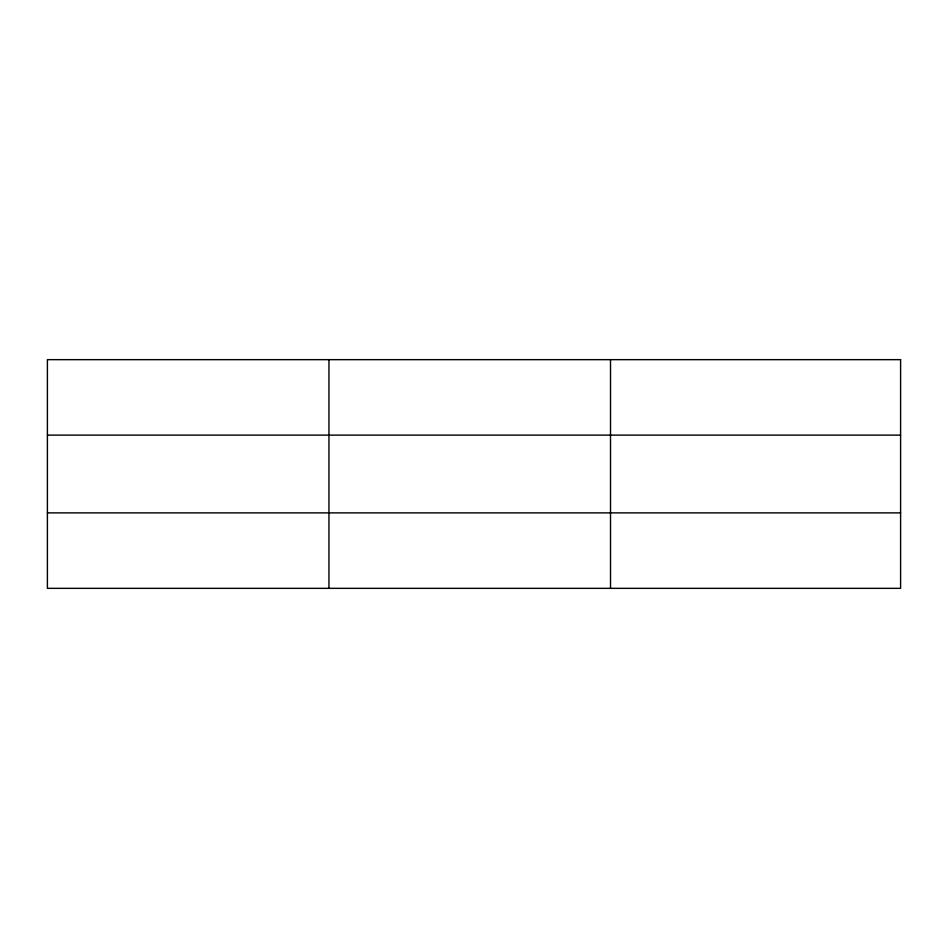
<?xml version="1.0" encoding="UTF-8"?>
<svg xmlns="http://www.w3.org/2000/svg" width="948" height="948" viewBox="0 0 948 948"><rect width="100%" height="100%" fill="white"/><g stroke="black" fill="none" stroke-linecap="round" stroke-linejoin="round"><path stroke-width="1.42" d="M328.956 588.341L328.956 359.659M610.512 588.341L610.512 359.659M47.4 435.12L900.6 435.12M47.4 512.88L900.6 512.88M900.6 359.659L900.6 588.341L47.4 588.341L47.4 359.659L900.6 359.659"/></g></svg>
